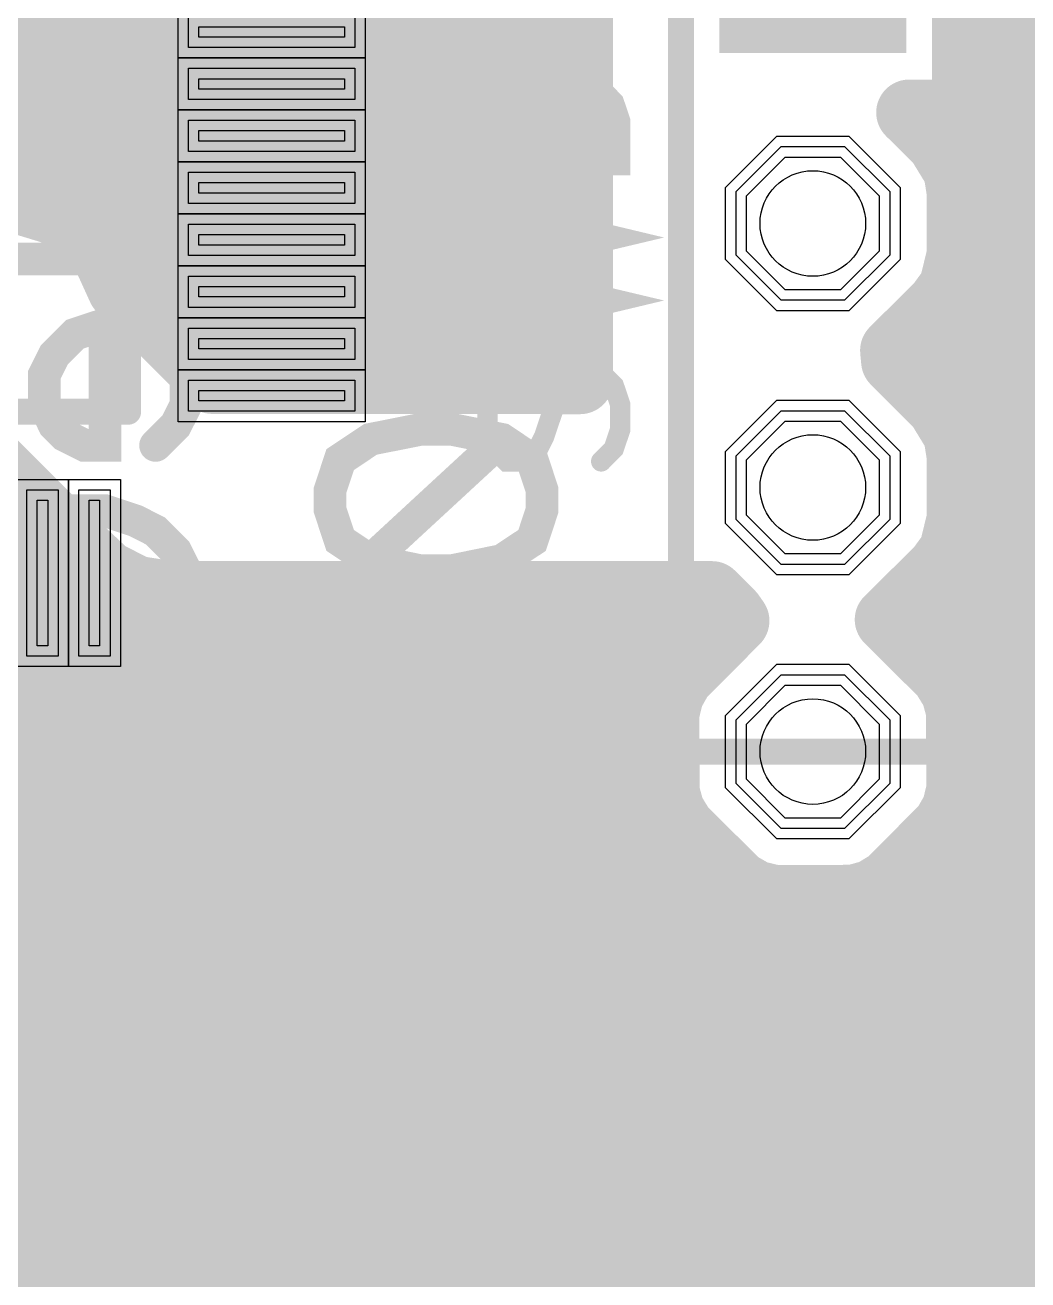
# Model space of a CAD drawing. Extents: x -121 to 151, y -197 to 34.
# Drawn here: x 20.96 to 30.61, y 3.62 to 15.69 of the extents above; entities that cross this region are included whole.
import ezdxf

# ---------------------------------------------------------------- set-up
doc = ezdxf.new("R2010")
doc.units = 0
for name, color, linetype in [('Bottom', 6, 'CONTINUOUS'), ('Bottom_Mask', 10, 'CONTINUOUS'), ('Bottom_Paste', 9, 'CONTINUOUS'), ('Bottom_Silk', 11, 'CONTINUOUS'), ('Drill_Bottom', 8, 'CONTINUOUS'), ('Drill_Top', 7, 'CONTINUOUS'), ('Top', 5, 'CONTINUOUS'), ('Top_Mask', 3, 'CONTINUOUS'), ('Top_Paste', 4, 'CONTINUOUS'), ('Top_Silk', 2, 'CONTINUOUS')]:
    doc.layers.add(name, color=color, linetype=linetype)

msp = doc.modelspace()

# ---------------------------------------------------------------- linework, layer by layer
at = {"layer": 'Bottom', "linetype": 'CONTINUOUS'}
for points, const_width in [([(30.0169, 17.7929), (30.0169, 14.8471)], 0.635), ([(26.3043, 12.2629), (26.3043, 16.9537)], 0.635), ([(19.1033, 15.6075), (26.2391, 15.6075)], 0.635), ([(30.0769, 15.6075), (35.02, 15.6075)], 0.635), ([(19.1033, 14.9758), (26.2391, 14.9758)], 0.635), ([(30.0769, 14.9758), (35.02, 14.9758)], 0.635), ([(30.0169, 14.8471), (29.4712, 14.8471)], 0.635), ([(29.4712, 14.8471), (29.759, 14.562)], 0.635), ([(29.759, 14.562), (29.9239, 14.2918)], 0.635), ([(19.1033, 14.3442), (26.2391, 14.3442)], 0.635), ([(29.9239, 14.2918), (29.9561, 14.0862)], 0.635), ([(29.9678, 14.3442), (35.02, 14.3442)], 0.635), ([(29.9561, 14.0862), (29.9561, 13.4738)], 0.635), ([(20.63, 13.9919), (20.9464, 13.984)], 0.635), ([(20.9464, 13.984), (21.2492, 13.8918)], 0.635), ([(21.2492, 13.8918), (21.5164, 13.7221)], 0.635), ([(21.5164, 13.7221), (21.7284, 13.487)], 0.635), ([(21.5937, 13.7125), (26.2391, 13.7125)], 0.635), ([(30.0174, 13.7125), (35.02, 13.7125)], 0.635), ([(21.7284, 13.487), (21.8793, 13.1553)], 0.635), ([(29.9561, 13.4738), (29.8817, 13.1662)], 0.635), ([(21.8793, 13.1553), (22.7666, 12.2655)], 0.635), ([(29.8817, 13.1662), (29.759, 12.998)], 0.635), ([(22.0104, 13.0808), (26.2391, 13.0808)], 0.635), ([(29.759, 12.998), (29.3162, 12.5585)], 0.635), ([(29.8884, 13.0808), (35.02, 13.0808)], 0.635), ([(29.3162, 12.5585), (29.326, 12.455)], 0.635), ([(22.6454, 12.4492), (26.2391, 12.4492)], 0.635), ([(29.326, 12.455), (29.759, 12.022)], 0.635), ([(29.3923, 12.4492), (35.02, 12.4492)], 0.635), ([(22.7666, 12.2655), (26.3043, 12.2629)], 0.635), ([(29.759, 12.022), (29.9239, 11.7518)], 0.635), ([(29.9578, 11.8175), (35.02, 11.8175)], 0.635), ([(21.3977, 10.7412), (20.4365, 11.7024)], 0.635), ([(29.9239, 11.7518), (29.9561, 11.5462)], 0.635), ([(29.9561, 11.5462), (29.9561, 10.9338)], 0.635), ([(0.986, 11.1858), (20.8912, 11.1858)], 0.635), ([(30.0174, 11.1858), (35.02, 11.1858)], 0.635), ([(29.9561, 10.9338), (29.8817, 10.6262)], 0.635), ([(21.7435, 10.4149), (21.3977, 10.7412)], 0.635), ([(0.986, 10.5542), (21.5262, 10.5542)], 0.635), ([(29.8817, 10.6262), (29.759, 10.458)], 0.635), ([(29.8983, 10.5542), (35.02, 10.5542)], 0.635), ([(29.759, 10.458), (29.2647, 9.9693)], 0.635), ([(22.0331, 10.266), (21.7435, 10.4149)], 0.635), ([(22.3455, 10.2171), (22.0331, 10.266)], 0.635), ([(27.5726, 10.2144), (22.3455, 10.2171)], 0.635), ([(27.762, 10.025), (27.5726, 10.2144)], 0.635), ([(27.2735, 9.4191), (27.8089, 9.9577)], 0.635), ([(27.8089, 9.9577), (27.762, 10.025)], 0.635), ([(29.2647, 9.9693), (29.8017, 9.4351)], 0.635), ([(0.986, 9.9225), (27.7076, 9.9225)], 0.635), ([(29.3824, 9.9225), (35.02, 9.9225)], 0.635), ([(27.1793, 9.2542), (27.2735, 9.4191)], 0.635), ([(29.8017, 9.4351), (29.9009, 9.2731)], 0.635), ([(17.486, 9.2908), (27.1321, 9.2908)], 0.635), ([(27.1349, 9.0696), (27.1793, 9.2542)], 0.635), ([(29.9009, 9.2731), (29.9509, 9.09)], 0.635), ([(29.9578, 9.2908), (35.02, 9.2908)], 0.635), ([(27.1371, 8.31), (27.1349, 9.0696)], 0.635), ([(29.9509, 9.09), (29.9531, 8.3304)], 0.635), ([(19.401, 8.6592), (27.0726, 8.6592)], 0.635), ([(30.0174, 8.6592), (35.02, 8.6592)], 0.635), ([(27.1324, 8.7), (29.9556, 8.7)], 0.25), ([(27.1871, 8.1269), (27.1371, 8.31)], 0.635), ([(29.9531, 8.3304), (29.9087, 8.1458)], 0.635), ([(29.9087, 8.1458), (29.8145, 7.9809)], 0.635), ([(19.7978, 8.0275), (27.1817, 8.0275)], 0.635), ([(27.2863, 7.9649), (27.1871, 8.1269)], 0.635), ([(29.9082, 8.0275), (35.02, 8.0275)], 0.635), ([(27.8249, 7.4295), (27.2863, 7.9649)], 0.635), ([(29.8145, 7.9809), (29.2791, 7.4423)], 0.635), ([(27.9898, 7.3353), (27.8249, 7.4295)], 0.635), ([(29.2791, 7.4423), (29.1171, 7.3431)], 0.635), ([(19.8375, 7.3958), (27.8068, 7.3958)], 0.635), ([(28.1744, 7.2909), (27.9898, 7.3353)], 0.635), ([(28.934, 7.2931), (28.1744, 7.2909)], 0.635), ([(29.1171, 7.3431), (28.934, 7.2931)], 0.635), ([(29.2831, 7.3958), (33.2043, 7.3958)], 0.635), ([(19.5696, 6.7642), (32.7181, 6.7642)], 0.635), ([(6.6811, 6.1325), (32.7082, 6.1325)], 0.635), ([(7.3062, 5.5008), (32.8074, 5.5008)], 0.635), ([(7.9412, 4.8692), (33.4226, 4.8692)], 0.635), ([(8.5762, 4.2375), (35.02, 4.2375)], 0.635), ([(9.2013, 3.6058), (33.2241, 3.6058)], 0.635)]:
    msp.add_lwpolyline(points, dxfattribs=dict(at, const_width=const_width))
at = {"layer": 'Bottom', "linetype": 'CONTINUOUS', "const_width": 0.3175}
for points in [[(29.3124, 14.8471, 1), (29.63, 14.8471, 1), (29.3124, 14.8471, 1)], [(29.3124, 14.8471, 1), (29.63, 14.8471, 1), (29.3124, 14.8471, 1)], [(29.8582, 14.8471, 1), (30.1756, 14.8471, 1), (29.8582, 14.8471, 1)], [(29.8582, 14.8471, 1), (30.1756, 14.8471, 1), (29.8582, 14.8471, 1)], [(29.6002, 14.562, 1), (29.9177, 14.562, 1), (29.6002, 14.562, 1)], [(29.6002, 14.562, 1), (29.9177, 14.562, 1), (29.6002, 14.562, 1)], [(29.7651, 14.2918, 1), (30.0826, 14.2918, 1), (29.7651, 14.2918, 1)], [(29.7651, 14.2918, 1), (30.0826, 14.2918, 1), (29.7651, 14.2918, 1)], [(29.7974, 14.0862, 1), (30.1148, 14.0862, 1), (29.7974, 14.0862, 1)], [(29.7974, 14.0862, 1), (30.1148, 14.0862, 1), (29.7974, 14.0862, 1)], [(20.7876, 13.984, 1), (21.1052, 13.984, 1), (20.7876, 13.984, 1)], [(20.7876, 13.984, 1), (21.1052, 13.984, 1), (20.7876, 13.984, 1)], [(21.0904, 13.8918, 1), (21.4079, 13.8918, 1), (21.0904, 13.8918, 1)], [(21.0904, 13.8918, 1), (21.4079, 13.8918, 1), (21.0904, 13.8918, 1)], [(21.3576, 13.7221, 1), (21.6751, 13.7221, 1), (21.3576, 13.7221, 1)], [(21.3576, 13.7221, 1), (21.6751, 13.7221, 1), (21.3576, 13.7221, 1)], [(21.5696, 13.487, 1), (21.8871, 13.487, 1), (21.5696, 13.487, 1)], [(21.5696, 13.487, 1), (21.8871, 13.487, 1), (21.5696, 13.487, 1)], [(29.7974, 13.4738, 1), (30.1148, 13.4738, 1), (29.7974, 13.4738, 1)], [(29.7974, 13.4738, 1), (30.1148, 13.4738, 1), (29.7974, 13.4738, 1)], [(21.7205, 13.1553, 1), (22.038, 13.1553, 1), (21.7205, 13.1553, 1)], [(21.7205, 13.1553, 1), (22.038, 13.1553, 1), (21.7205, 13.1553, 1)], [(29.7229, 13.1662, 1), (30.0404, 13.1662, 1), (29.7229, 13.1662, 1)], [(29.7229, 13.1662, 1), (30.0404, 13.1662, 1), (29.7229, 13.1662, 1)], [(29.6002, 12.998, 1), (29.9177, 12.998, 1), (29.6002, 12.998, 1)], [(29.6002, 12.998, 1), (29.9177, 12.998, 1), (29.6002, 12.998, 1)], [(29.1575, 12.5585, 1), (29.4749, 12.5585, 1), (29.1575, 12.5585, 1)], [(29.1575, 12.5585, 1), (29.4749, 12.5585, 1), (29.1575, 12.5585, 1)], [(29.1673, 12.455, 1), (29.4847, 12.455, 1), (29.1673, 12.455, 1)], [(29.1673, 12.455, 1), (29.4847, 12.455, 1), (29.1673, 12.455, 1)], [(22.6078, 12.2655, 1), (22.9253, 12.2655, 1), (22.6078, 12.2655, 1)], [(22.6078, 12.2655, 1), (22.9253, 12.2655, 1), (22.6078, 12.2655, 1)], [(26.1456, 12.2629, 1), (26.4631, 12.2629, 1), (26.1456, 12.2629, 1)], [(26.1456, 12.2629, 1), (26.4631, 12.2629, 1), (26.1456, 12.2629, 1)], [(29.6002, 12.022, 1), (29.9177, 12.022, 1), (29.6002, 12.022, 1)], [(29.6002, 12.022, 1), (29.9177, 12.022, 1), (29.6002, 12.022, 1)], [(29.7651, 11.7518, 1), (30.0826, 11.7518, 1), (29.7651, 11.7518, 1)], [(29.7651, 11.7518, 1), (30.0826, 11.7518, 1), (29.7651, 11.7518, 1)], [(29.7974, 11.5462, 1), (30.1148, 11.5462, 1), (29.7974, 11.5462, 1)], [(29.7974, 11.5462, 1), (30.1148, 11.5462, 1), (29.7974, 11.5462, 1)], [(29.7974, 10.9338, 1), (30.1148, 10.9338, 1), (29.7974, 10.9338, 1)], [(29.7974, 10.9338, 1), (30.1148, 10.9338, 1), (29.7974, 10.9338, 1)], [(21.239, 10.7412, 1), (21.5564, 10.7412, 1), (21.239, 10.7412, 1)], [(21.239, 10.7412, 1), (21.5564, 10.7412, 1), (21.239, 10.7412, 1)], [(29.7229, 10.6262, 1), (30.0404, 10.6262, 1), (29.7229, 10.6262, 1)], [(29.7229, 10.6262, 1), (30.0404, 10.6262, 1), (29.7229, 10.6262, 1)], [(29.6002, 10.458, 1), (29.9177, 10.458, 1), (29.6002, 10.458, 1)], [(29.6002, 10.458, 1), (29.9177, 10.458, 1), (29.6002, 10.458, 1)], [(21.5847, 10.4149, 1), (21.9022, 10.4149, 1), (21.5847, 10.4149, 1)], [(21.5847, 10.4149, 1), (21.9022, 10.4149, 1), (21.5847, 10.4149, 1)], [(21.8743, 10.266, 1), (22.1918, 10.266, 1), (21.8743, 10.266, 1)], [(21.8743, 10.266, 1), (22.1918, 10.266, 1), (21.8743, 10.266, 1)], [(22.1867, 10.2171, 1), (22.5042, 10.2171, 1), (22.1867, 10.2171, 1)], [(22.1867, 10.2171, 1), (22.5042, 10.2171, 1), (22.1867, 10.2171, 1)], [(27.4138, 10.2144, 1), (27.7313, 10.2144, 1), (27.4138, 10.2144, 1)], [(27.4138, 10.2144, 1), (27.7313, 10.2144, 1), (27.4138, 10.2144, 1)], [(27.6033, 10.025, 1), (27.9207, 10.025, 1), (27.6033, 10.025, 1)], [(27.6033, 10.025, 1), (27.9207, 10.025, 1), (27.6033, 10.025, 1)], [(27.6502, 9.9577, 1), (27.9677, 9.9577, 1), (27.6502, 9.9577, 1)], [(27.6502, 9.9577, 1), (27.9677, 9.9577, 1), (27.6502, 9.9577, 1)], [(29.1059, 9.9693, 1), (29.4234, 9.9693, 1), (29.1059, 9.9693, 1)], [(29.1059, 9.9693, 1), (29.4234, 9.9693, 1), (29.1059, 9.9693, 1)], [(27.1147, 9.4191, 1), (27.4322, 9.4191, 1), (27.1147, 9.4191, 1)], [(27.1147, 9.4191, 1), (27.4322, 9.4191, 1), (27.1147, 9.4191, 1)], [(29.643, 9.4351, 1), (29.9605, 9.4351, 1), (29.643, 9.4351, 1)], [(29.643, 9.4351, 1), (29.9605, 9.4351, 1), (29.643, 9.4351, 1)], [(27.0205, 9.2542, 1), (27.338, 9.2542, 1), (27.0205, 9.2542, 1)], [(27.0205, 9.2542, 1), (27.338, 9.2542, 1), (27.0205, 9.2542, 1)], [(29.7422, 9.2731, 1), (30.0596, 9.2731, 1), (29.7422, 9.2731, 1)], [(29.7422, 9.2731, 1), (30.0596, 9.2731, 1), (29.7422, 9.2731, 1)], [(26.9761, 9.0696, 1), (27.2936, 9.0696, 1), (26.9761, 9.0696, 1)], [(26.9761, 9.0696, 1), (27.2936, 9.0696, 1), (26.9761, 9.0696, 1)], [(29.7921, 9.09, 1), (30.1096, 9.09, 1), (29.7921, 9.09, 1)], [(29.7921, 9.09, 1), (30.1096, 9.09, 1), (29.7921, 9.09, 1)], [(26.9784, 8.31, 1), (27.2959, 8.31, 1), (26.9784, 8.31, 1)], [(26.9784, 8.31, 1), (27.2959, 8.31, 1), (26.9784, 8.31, 1)], [(29.7944, 8.3304, 1), (30.1118, 8.3304, 1), (29.7944, 8.3304, 1)], [(29.7944, 8.3304, 1), (30.1118, 8.3304, 1), (29.7944, 8.3304, 1)], [(29.75, 8.1458, 1), (30.0675, 8.1458, 1), (29.75, 8.1458, 1)], [(29.75, 8.1458, 1), (30.0675, 8.1458, 1), (29.75, 8.1458, 1)], [(27.0283, 8.1269, 1), (27.3458, 8.1269, 1), (27.0283, 8.1269, 1)], [(27.0283, 8.1269, 1), (27.3458, 8.1269, 1), (27.0283, 8.1269, 1)], [(27.1275, 7.9649, 1), (27.445, 7.9649, 1), (27.1275, 7.9649, 1)], [(27.1275, 7.9649, 1), (27.445, 7.9649, 1), (27.1275, 7.9649, 1)], [(29.6558, 7.9809, 1), (29.9733, 7.9809, 1), (29.6558, 7.9809, 1)], [(29.6558, 7.9809, 1), (29.9733, 7.9809, 1), (29.6558, 7.9809, 1)], [(27.6662, 7.4295, 1), (27.9837, 7.4295, 1), (27.6662, 7.4295, 1)], [(27.6662, 7.4295, 1), (27.9837, 7.4295, 1), (27.6662, 7.4295, 1)], [(29.1203, 7.4423, 1), (29.4378, 7.4423, 1), (29.1203, 7.4423, 1)], [(29.1203, 7.4423, 1), (29.4378, 7.4423, 1), (29.1203, 7.4423, 1)], [(27.831, 7.3353, 1), (28.1486, 7.3353, 1), (27.831, 7.3353, 1)], [(27.831, 7.3353, 1), (28.1486, 7.3353, 1), (27.831, 7.3353, 1)], [(28.0157, 7.2909, 1), (28.3331, 7.2909, 1), (28.0157, 7.2909, 1)], [(28.0157, 7.2909, 1), (28.3331, 7.2909, 1), (28.0157, 7.2909, 1)], [(28.7752, 7.2931, 1), (29.0927, 7.2931, 1), (28.7752, 7.2931, 1)], [(28.7752, 7.2931, 1), (29.0927, 7.2931, 1), (28.7752, 7.2931, 1)], [(28.9584, 7.3431, 1), (29.2759, 7.3431, 1), (28.9584, 7.3431, 1)], [(28.9584, 7.3431, 1), (29.2759, 7.3431, 1), (28.9584, 7.3431, 1)]]:
    msp.add_lwpolyline(points, format="xyb", dxfattribs=at)
at = {"layer": 'Bottom', "linetype": 'CONTINUOUS'}
for points in [[(27.8048, 13.4738), (27.8048, 14.0862), (28.2378, 14.5192), (28.8502, 14.5192), (29.2832, 14.0862), (29.2832, 13.4738), (28.8502, 13.0408), (28.2378, 13.0408), (27.8048, 13.4738)], [(27.8048, 10.9338), (27.8048, 11.5462), (28.2378, 11.9792), (28.8502, 11.9792), (29.2832, 11.5462), (29.2832, 10.9338), (28.8502, 10.5008), (28.2378, 10.5008), (27.8048, 10.9338)], [(27.8048, 8.3938), (27.8048, 9.0062), (28.2378, 9.4392), (28.8502, 9.4392), (29.2832, 9.0062), (29.2832, 8.3938), (28.8502, 7.9608), (28.2378, 7.9608), (27.8048, 8.3938)]]:
    msp.add_lwpolyline(points, dxfattribs=at)
at = {"layer": 'Bottom'}
msp.add_solid([(27.744, 17.12), (29.344, 17.12), (27.744, 15.52), (29.344, 15.52)], dxfattribs=at)
at = {"layer": 'Bottom_Mask', "linetype": 'CONTINUOUS'}
for points in [[(27.7048, 13.4324), (27.7048, 14.1276), (28.1964, 14.6192), (28.8916, 14.6192), (29.3832, 14.1276), (29.3832, 13.4324), (28.8916, 12.9408), (28.1964, 12.9408), (27.7048, 13.4324)], [(27.7048, 10.8924), (27.7048, 11.5876), (28.1964, 12.0792), (28.8916, 12.0792), (29.3832, 11.5876), (29.3832, 10.8924), (28.8916, 10.4008), (28.1964, 10.4008), (27.7048, 10.8924)], [(27.7048, 8.3524), (27.7048, 9.0476), (28.1964, 9.5392), (28.8916, 9.5392), (29.3832, 9.0476), (29.3832, 8.3524), (28.8916, 7.8608), (28.1964, 7.8608), (27.7048, 8.3524)]]:
    msp.add_lwpolyline(points, dxfattribs=at)
at = {"layer": 'Bottom_Mask'}
msp.add_solid([(27.644, 17.22), (29.444, 17.22), (27.644, 15.42), (29.444, 15.42)], dxfattribs=at)
at = {"layer": 'Bottom_Paste', "linetype": 'CONTINUOUS'}
for points in [[(27.9048, 13.5152), (27.9048, 14.0448), (28.2792, 14.4192), (28.8088, 14.4192), (29.1832, 14.0448), (29.1832, 13.5152), (28.8088, 13.1408), (28.2792, 13.1408), (27.9048, 13.5152)], [(27.9048, 10.9752), (27.9048, 11.5048), (28.2792, 11.8792), (28.8088, 11.8792), (29.1832, 11.5048), (29.1832, 10.9752), (28.8088, 10.6008), (28.2792, 10.6008), (27.9048, 10.9752)], [(27.9048, 8.4352), (27.9048, 8.9648), (28.2792, 9.3392), (28.8088, 9.3392), (29.1832, 8.9648), (29.1832, 8.4352), (28.8088, 8.0608), (28.2792, 8.0608), (27.9048, 8.4352)]]:
    msp.add_lwpolyline(points, dxfattribs=at)
at = {"layer": 'Bottom_Paste'}
msp.add_solid([(27.844, 17.02), (29.244, 17.02), (27.844, 15.62), (29.244, 15.62)], dxfattribs=at)
at = {"layer": 'Bottom_Silk', "linetype": 'CONTINUOUS'}
for points, const_width in [([(24.578, 16.405), (25.9392, 15.821), (24.578, 15.2392)], 0.3137), ([(21.1508, 15.2333), (23.1925, 15.2333)], 0.3137), ([(21.4428, 15.2333), (21.2496, 15.0379), (21.1508, 14.8448), (21.1508, 14.5528), (21.2496, 14.3573), (21.4428, 14.1642), (21.7348, 14.0653), (21.9302, 14.0653), (22.22, 14.1642), (22.4154, 14.3573), (22.512, 14.5528), (22.512, 14.8448), (22.4154, 15.0379), (22.22, 15.2333)], 0.3137), ([(24.3848, 14.513), (24.2882, 14.513), (24.0928, 14.4164), (23.9962, 14.3198), (23.8996, 14.1244), (23.8996, 13.7358), (23.9962, 13.5426), (24.0928, 13.446), (24.2882, 13.3472), (24.4814, 13.3472), (24.6768, 13.446), (24.9666, 13.6392), (25.9392, 14.6118), (25.9392, 13.2506)], 0.3137), ([(20.4702, 13.4379), (22.512, 13.4379)], 0.3137), ([(21.7348, 12.8104), (21.7348, 11.6447), (21.5394, 11.6447), (21.344, 11.7413), (21.2474, 11.8379), (21.1508, 12.0333), (21.1508, 12.3253), (21.2474, 12.5184), (21.4428, 12.7139), (21.7348, 12.8104), (21.928, 12.8104), (22.22, 12.7139), (22.4131, 12.5184), (22.512, 12.3253), (22.512, 12.0333), (22.4131, 11.8379), (22.22, 11.6447)], 0.3137), ([(25.7437, 12.5266), (25.8426, 12.6232), (25.9392, 12.5266), (25.8426, 12.4277), (25.7437, 12.5266)], 0.3137), ([(23.8996, 11.2163), (23.9962, 11.5083), (24.2882, 11.7037), (24.7734, 11.8003), (25.0654, 11.8003), (25.5506, 11.7037), (25.8426, 11.5083), (25.9392, 11.2163), (25.9392, 11.0231), (25.8426, 10.7311), (25.5506, 10.538), (25.0654, 10.4391), (24.7734, 10.4391), (24.2882, 10.538), (23.9962, 10.7311), (23.8996, 11.0231), (23.8996, 11.2163)], 0.3137), ([(24.2882, 10.538), (25.5506, 11.7037)], 0.3137), ([(20.9554, 9.5595), (20.7622, 9.6561), (20.5668, 9.8515), (20.4702, 10.0447), (20.4702, 10.4332), (20.5668, 10.6287), (20.7622, 10.8218), (20.9554, 10.9207), (21.2474, 11.0172), (21.7348, 11.0172), (22.0245, 10.9207), (22.22, 10.8218), (22.4131, 10.6287), (22.512, 10.4332), (22.512, 10.0447), (22.4131, 9.8515), (22.22, 9.6561), (22.0245, 9.5595)], 0.3137), ([(25.7437, 9.7151), (25.8426, 9.8117), (25.9392, 9.7151), (25.8426, 9.6163), (25.7437, 9.7151)], 0.3137), ([(22.512, 7.3755), (20.4702, 8.1549), (22.512, 8.932)], 0.3137), ([(24.2882, 8.9888), (24.1894, 8.7934), (23.8996, 8.5014), (25.9392, 8.5014)], 0.3137), ([(21.8314, 8.64), (21.8314, 7.6675)], 0.3137), ([(20.4702, 5.3868), (22.512, 5.3868), (20.4702, 6.748), (22.512, 6.748)], 0.3137), ([(30.3895, 6.3417), (32.5767, 6.3417)], 0.3922)]:
    msp.add_lwpolyline(points, dxfattribs=dict(at, const_width=const_width))
for points, const_width in [([(21.0724, 15.2333, 1), (21.2292, 15.2333, 1), (21.0724, 15.2333, 1)], 0.1569), ([(21.3644, 15.2333, 1), (21.5212, 15.2333, 1), (21.3644, 15.2333, 1)], 0.1569), ([(22.1415, 15.2333, 1), (22.2984, 15.2333, 1), (22.1415, 15.2333, 1)], 0.1569), ([(23.1141, 15.2333, 1), (23.271, 15.2333, 1), (23.1141, 15.2333, 1)], 0.1569), ([(24.4996, 15.2392, 1), (24.6564, 15.2392, 1), (24.4996, 15.2392, 1)], 0.1569), ([(24.3064, 14.513, 1), (24.4632, 14.513, 1), (24.3064, 14.513, 1)], 0.1569), ([(22.4335, 13.4379, 1), (22.5904, 13.4379, 1), (22.4335, 13.4379, 1)], 0.1569), ([(25.8607, 13.2506, 1), (26.0176, 13.2506, 1), (25.8607, 13.2506, 1)], 0.1569), ([(21.6564, 12.8104, 1), (21.8132, 12.8104, 1), (21.6564, 12.8104, 1)], 0.1569), ([(25.6653, 12.5266, 1), (25.8222, 12.5266, 1), (25.6653, 12.5266, 1)], 0.1569), ([(25.4721, 11.7037, 1), (25.629, 11.7037, 1), (25.4721, 11.7037, 1)], 0.1569), ([(22.1415, 11.6447, 1), (22.2984, 11.6447, 1), (22.1415, 11.6447, 1)], 0.1569), ([(23.8212, 11.2163, 1), (23.9781, 11.2163, 1), (23.8212, 11.2163, 1)], 0.1569), ([(24.2098, 10.538, 1), (24.3667, 10.538, 1), (24.2098, 10.538, 1)], 0.1569), ([(25.6653, 9.7151, 1), (25.8222, 9.7151, 1), (25.6653, 9.7151, 1)], 0.1569), ([(20.8769, 9.5595, 1), (21.0338, 9.5595, 1), (20.8769, 9.5595, 1)], 0.1569), ([(21.9461, 9.5595, 1), (22.103, 9.5595, 1), (21.9461, 9.5595, 1)], 0.1569), ([(22.4335, 8.932, 1), (22.5904, 8.932, 1), (22.4335, 8.932, 1)], 0.1569), ([(24.2098, 8.9888, 1), (24.3667, 8.9888, 1), (24.2098, 8.9888, 1)], 0.1569), ([(21.7529, 8.64, 1), (21.9098, 8.64, 1), (21.7529, 8.64, 1)], 0.1569), ([(25.8607, 8.5014, 1), (26.0176, 8.5014, 1), (25.8607, 8.5014, 1)], 0.1569), ([(21.7529, 7.6675, 1), (21.9098, 7.6675, 1), (21.7529, 7.6675, 1)], 0.1569), ([(22.4335, 7.3755, 1), (22.5904, 7.3755, 1), (22.4335, 7.3755, 1)], 0.1569), ([(22.4335, 6.748, 1), (22.5904, 6.748, 1), (22.4335, 6.748, 1)], 0.1569), ([(30.2915, 6.3417, 1), (30.4875, 6.3417, 1), (30.2915, 6.3417, 1)], 0.1961)]:
    msp.add_lwpolyline(points, format="xyb", dxfattribs=dict(at, const_width=const_width))
at = {"layer": 'Drill_Bottom'}
for centre in [(28.544, 13.78), (28.544, 11.24), (28.544, 8.7)]:
    msp.add_circle(centre, 0.508, dxfattribs=at)
at = {"layer": 'Drill_Top'}
for centre in [(28.544, 13.78), (28.544, 11.24), (28.544, 8.7)]:
    msp.add_circle(centre, 0.508, dxfattribs=at)
at = {"layer": 'Top', "linetype": 'CONTINUOUS'}
for points in [[(24.137, 15.773), (24.137, 15.473), (22.537, 15.473), (22.537, 15.773), (24.137, 15.773)], [(24.137, 15.273), (24.137, 14.973), (22.537, 14.973), (22.537, 15.273), (24.137, 15.273)], [(24.137, 14.773), (24.137, 14.473), (22.537, 14.473), (22.537, 14.773), (24.137, 14.773)], [(27.8048, 13.4738), (27.8048, 14.0862), (28.2378, 14.5192), (28.8502, 14.5192), (29.2832, 14.0862), (29.2832, 13.4738), (28.8502, 13.0408), (28.2378, 13.0408), (27.8048, 13.4738)], [(24.137, 14.273), (24.137, 13.973), (22.537, 13.973), (22.537, 14.273), (24.137, 14.273)], [(24.137, 13.773), (24.137, 13.473), (22.537, 13.473), (22.537, 13.773), (24.137, 13.773)], [(24.137, 13.273), (24.137, 12.973), (22.537, 12.973), (22.537, 13.273), (24.137, 13.273)], [(24.137, 12.773), (24.137, 12.473), (22.537, 12.473), (22.537, 12.773), (24.137, 12.773)], [(24.137, 12.273), (24.137, 11.973), (22.537, 11.973), (22.537, 12.273), (24.137, 12.273)], [(27.8048, 10.9338), (27.8048, 11.5462), (28.2378, 11.9792), (28.8502, 11.9792), (29.2832, 11.5462), (29.2832, 10.9338), (28.8502, 10.5008), (28.2378, 10.5008), (27.8048, 10.9338)], [(21.282, 9.618), (20.982, 9.618), (20.982, 11.218), (21.282, 11.218), (21.282, 9.618)], [(21.782, 9.618), (21.482, 9.618), (21.482, 11.218), (21.782, 11.218), (21.782, 9.618)], [(27.8048, 8.3938), (27.8048, 9.0062), (28.2378, 9.4392), (28.8502, 9.4392), (29.2832, 9.0062), (29.2832, 8.3938), (28.8502, 7.9608), (28.2378, 7.9608), (27.8048, 8.3938)]]:
    msp.add_lwpolyline(points, dxfattribs=at)
at = {"layer": 'Top', "linetype": 'CONTINUOUS', "const_width": 0.3}
for points in [[(29.4883, 5.33), (28.806, 4.6425)], [(33.0366, 5.3306), (29.4883, 5.33)], [(29.2683, 5.0767), (33.263, 5.0767)], [(28.973, 4.78), (33.5723, 4.78)], [(28.806, 4.6425), (28.4579, 4.2945)], [(28.6777, 4.4833), (35.2223, 4.4833)], [(28.4579, 4.2945), (28.521, 4.297)], [(28.521, 4.297), (28.521, 0.823)], [(28.5511, 4.1867), (35.2223, 4.1867)], [(28.5511, 3.89), (33.563, 3.89)], [(28.5511, 3.5933), (33.2583, 3.5933)]]:
    msp.add_lwpolyline(points, dxfattribs=at)
at = {"layer": 'Top', "linetype": 'CONTINUOUS', "const_width": 0.15}
for points in [[(29.4133, 5.33, 1), (29.5633, 5.33, 1), (29.4133, 5.33, 1)], [(29.4133, 5.33, 1), (29.5633, 5.33, 1), (29.4133, 5.33, 1)], [(28.731, 4.6425, 1), (28.881, 4.6425, 1), (28.731, 4.6425, 1)], [(28.731, 4.6425, 1), (28.881, 4.6425, 1), (28.731, 4.6425, 1)], [(28.3829, 4.2945, 1), (28.5329, 4.2945, 1), (28.3829, 4.2945, 1)], [(28.3829, 4.2945, 1), (28.5329, 4.2945, 1), (28.3829, 4.2945, 1)], [(28.446, 4.297, 1), (28.596, 4.297, 1), (28.446, 4.297, 1)], [(28.446, 4.297, 1), (28.596, 4.297, 1), (28.446, 4.297, 1)]]:
    msp.add_lwpolyline(points, format="xyb", dxfattribs=at)
at = {"layer": 'Top'}
for points in [[(27.744, 17.12), (29.344, 17.12), (27.744, 15.52), (29.344, 15.52)], [(23.459, 9.435), (26.709, 9.435), (23.459, 7.285), (26.709, 7.285)], [(22.309, 3.635), (23.259, 3.635), (22.309, 1.485), (23.259, 1.485)], [(24.609, 3.635), (25.559, 3.635), (24.609, 1.485), (25.559, 1.485)], [(26.909, 3.635), (27.859, 3.635), (26.909, 1.485), (27.859, 1.485)]]:
    msp.add_solid(points, dxfattribs=at)
at = {"layer": 'Top_Mask', "linetype": 'CONTINUOUS'}
for points in [[(24.237, 15.873), (24.237, 15.373), (22.437, 15.373), (22.437, 15.873), (24.237, 15.873)], [(24.237, 15.373), (24.237, 14.873), (22.437, 14.873), (22.437, 15.373), (24.237, 15.373)], [(24.237, 14.873), (24.237, 14.373), (22.437, 14.373), (22.437, 14.873), (24.237, 14.873)], [(27.7048, 13.4324), (27.7048, 14.1276), (28.1964, 14.6192), (28.8916, 14.6192), (29.3832, 14.1276), (29.3832, 13.4324), (28.8916, 12.9408), (28.1964, 12.9408), (27.7048, 13.4324)], [(24.237, 14.373), (24.237, 13.873), (22.437, 13.873), (22.437, 14.373), (24.237, 14.373)], [(24.237, 13.873), (24.237, 13.373), (22.437, 13.373), (22.437, 13.873), (24.237, 13.873)], [(24.237, 13.373), (24.237, 12.873), (22.437, 12.873), (22.437, 13.373), (24.237, 13.373)], [(24.237, 12.873), (24.237, 12.373), (22.437, 12.373), (22.437, 12.873), (24.237, 12.873)], [(24.237, 12.373), (24.237, 11.873), (22.437, 11.873), (22.437, 12.373), (24.237, 12.373)], [(27.7048, 10.8924), (27.7048, 11.5876), (28.1964, 12.0792), (28.8916, 12.0792), (29.3832, 11.5876), (29.3832, 10.8924), (28.8916, 10.4008), (28.1964, 10.4008), (27.7048, 10.8924)], [(21.382, 9.518), (20.882, 9.518), (20.882, 11.318), (21.382, 11.318), (21.382, 9.518)], [(21.882, 9.518), (21.382, 9.518), (21.382, 11.318), (21.882, 11.318), (21.882, 9.518)], [(27.7048, 8.3524), (27.7048, 9.0476), (28.1964, 9.5392), (28.8916, 9.5392), (29.3832, 9.0476), (29.3832, 8.3524), (28.8916, 7.8608), (28.1964, 7.8608), (27.7048, 8.3524)]]:
    msp.add_lwpolyline(points, dxfattribs=at)
at = {"layer": 'Top_Mask'}
for points in [[(27.644, 17.22), (29.444, 17.22), (27.644, 15.42), (29.444, 15.42)], [(23.359, 9.535), (26.809, 9.535), (23.359, 7.185), (26.809, 7.185)], [(22.209, 3.735), (23.359, 3.735), (22.209, 1.385), (23.359, 1.385)], [(24.509, 3.735), (25.659, 3.735), (24.509, 1.385), (25.659, 1.385)], [(26.809, 3.735), (27.959, 3.735), (26.809, 1.385), (27.959, 1.385)]]:
    msp.add_solid(points, dxfattribs=at)
at = {"layer": 'Top_Paste', "linetype": 'CONTINUOUS'}
for points in [[(24.037, 15.673), (24.037, 15.573), (22.637, 15.573), (22.637, 15.673), (24.037, 15.673)], [(24.037, 15.173), (24.037, 15.073), (22.637, 15.073), (22.637, 15.173), (24.037, 15.173)], [(24.037, 14.673), (24.037, 14.573), (22.637, 14.573), (22.637, 14.673), (24.037, 14.673)], [(27.9048, 13.5152), (27.9048, 14.0448), (28.2792, 14.4192), (28.8088, 14.4192), (29.1832, 14.0448), (29.1832, 13.5152), (28.8088, 13.1408), (28.2792, 13.1408), (27.9048, 13.5152)], [(24.037, 14.173), (24.037, 14.073), (22.637, 14.073), (22.637, 14.173), (24.037, 14.173)], [(24.037, 13.673), (24.037, 13.573), (22.637, 13.573), (22.637, 13.673), (24.037, 13.673)], [(24.037, 13.173), (24.037, 13.073), (22.637, 13.073), (22.637, 13.173), (24.037, 13.173)], [(24.037, 12.673), (24.037, 12.573), (22.637, 12.573), (22.637, 12.673), (24.037, 12.673)], [(24.037, 12.173), (24.037, 12.073), (22.637, 12.073), (22.637, 12.173), (24.037, 12.173)], [(27.9048, 10.9752), (27.9048, 11.5048), (28.2792, 11.8792), (28.8088, 11.8792), (29.1832, 11.5048), (29.1832, 10.9752), (28.8088, 10.6008), (28.2792, 10.6008), (27.9048, 10.9752)], [(21.182, 9.718), (21.082, 9.718), (21.082, 11.118), (21.182, 11.118), (21.182, 9.718)], [(21.682, 9.718), (21.582, 9.718), (21.582, 11.118), (21.682, 11.118), (21.682, 9.718)], [(27.9048, 8.4352), (27.9048, 8.9648), (28.2792, 9.3392), (28.8088, 9.3392), (29.1832, 8.9648), (29.1832, 8.4352), (28.8088, 8.0608), (28.2792, 8.0608), (27.9048, 8.4352)]]:
    msp.add_lwpolyline(points, dxfattribs=at)
at = {"layer": 'Top_Paste'}
for points in [[(27.844, 17.02), (29.244, 17.02), (27.844, 15.62), (29.244, 15.62)], [(23.559, 9.335), (26.609, 9.335), (23.559, 7.385), (26.609, 7.385)]]:
    msp.add_solid(points, dxfattribs=at)
at = {"layer": 'Top_Silk', "linetype": 'CONTINUOUS'}
for points, const_width in [([(21.9562, 17.6056), (21.9562, 11.9691)], 0.25), ([(29.814, 17.59), (27.274, 17.59), (27.274, 7.43), (29.814, 7.43), (29.814, 17.59)], 0.25), ([(25.4141, 14.342), (26.6902, 14.342), (26.6902, 14.7674), (26.6285, 14.9499), (26.5077, 15.072), (26.3856, 15.1324), (26.2045, 15.1928), (25.8999, 15.1928), (25.7174, 15.1324), (25.5966, 15.072), (25.4745, 14.9499), (25.4141, 14.7674), (25.4141, 14.342)], 0.1961), ([(25.4141, 12.7341), (26.6902, 13.0388), (25.4141, 13.342), (26.6902, 13.6452), (25.4141, 13.9499)], 0.1961), ([(25.5966, 12.342), (25.4745, 12.2212), (25.4141, 12.0388), (25.4141, 11.7959), (25.4745, 11.6134), (25.5966, 11.4913), (25.7174, 11.4913), (25.8395, 11.553), (25.8999, 11.6134), (25.9602, 11.7341), (26.0824, 12.0991), (26.1427, 12.2212), (26.2045, 12.2816), (26.3252, 12.342), (26.5077, 12.342), (26.6285, 12.2212), (26.6902, 12.0387), (26.6902, 11.7959), (26.6285, 11.6134), (26.5077, 11.4913)], 0.1961), ([(21.9562, 11.9691), (15.8078, 11.9691)], 0.25), ([(21.784, 6.86), (28.3837, 6.86)], 0.25), ([(21.784, 4.06), (21.784, 6.86)], 0.25), ([(28.3837, 4.06), (28.3837, 6.86)], 0.25), ([(25.6604, 5.738), (25.7825, 5.7997), (25.965, 5.9808), (25.965, 4.7062)], 0.1961), ([(24.4175, 5.9822), (24.4175, 5.0712), (24.4779, 4.8887), (24.6, 4.7679), (24.7825, 4.7062), (24.9032, 4.7062), (25.0857, 4.7679), (25.2079, 4.8887), (25.2682, 5.0712), (25.2682, 5.9822)], 0.1961), ([(21.784, 4.06), (28.3837, 4.06)], 0.25)]:
    msp.add_lwpolyline(points, dxfattribs=dict(at, const_width=const_width))
for points, const_width in [([(25.3651, 14.342, 1), (25.4632, 14.342, 1), (25.3651, 14.342, 1)], 0.098), ([(25.3651, 13.9499, 1), (25.4632, 13.9499, 1), (25.3651, 13.9499, 1)], 0.098), ([(25.3651, 12.7341, 1), (25.4632, 12.7341, 1), (25.3651, 12.7341, 1)], 0.098), ([(25.5476, 12.342, 1), (25.6457, 12.342, 1), (25.5476, 12.342, 1)], 0.098), ([(21.8937, 11.9691, 1), (22.0187, 11.9691, 1), (21.8937, 11.9691, 1)], 0.125), ([(21.8937, 11.9691, 1), (22.0187, 11.9691, 1), (21.8937, 11.9691, 1)], 0.125), ([(26.4587, 11.4913, 1), (26.5567, 11.4913, 1), (26.4587, 11.4913, 1)], 0.098), ([(21.7215, 6.86, 1), (21.8465, 6.86, 1), (21.7215, 6.86, 1)], 0.125), ([(21.7215, 6.86, 1), (21.8465, 6.86, 1), (21.7215, 6.86, 1)], 0.125), ([(28.3212, 6.86, 1), (28.4462, 6.86, 1), (28.3212, 6.86, 1)], 0.125), ([(28.3212, 6.86, 1), (28.4462, 6.86, 1), (28.3212, 6.86, 1)], 0.125), ([(24.3685, 5.9822, 1), (24.4665, 5.9822, 1), (24.3685, 5.9822, 1)], 0.098), ([(25.2192, 5.9822, 1), (25.3173, 5.9822, 1), (25.2192, 5.9822, 1)], 0.098), ([(25.6114, 5.738, 1), (25.7094, 5.738, 1), (25.6114, 5.738, 1)], 0.098), ([(25.916, 4.7062, 1), (26.014, 4.7062, 1), (25.916, 4.7062, 1)], 0.098), ([(21.7215, 4.06, 1), (21.8465, 4.06, 1), (21.7215, 4.06, 1)], 0.125), ([(21.7215, 4.06, 1), (21.8465, 4.06, 1), (21.7215, 4.06, 1)], 0.125), ([(28.3212, 4.06, 1), (28.4462, 4.06, 1), (28.3212, 4.06, 1)], 0.125), ([(28.3212, 4.06, 1), (28.4462, 4.06, 1), (28.3212, 4.06, 1)], 0.125)]:
    msp.add_lwpolyline(points, format="xyb", dxfattribs=dict(at, const_width=const_width))

doc.saveas('drawing.dxf')
